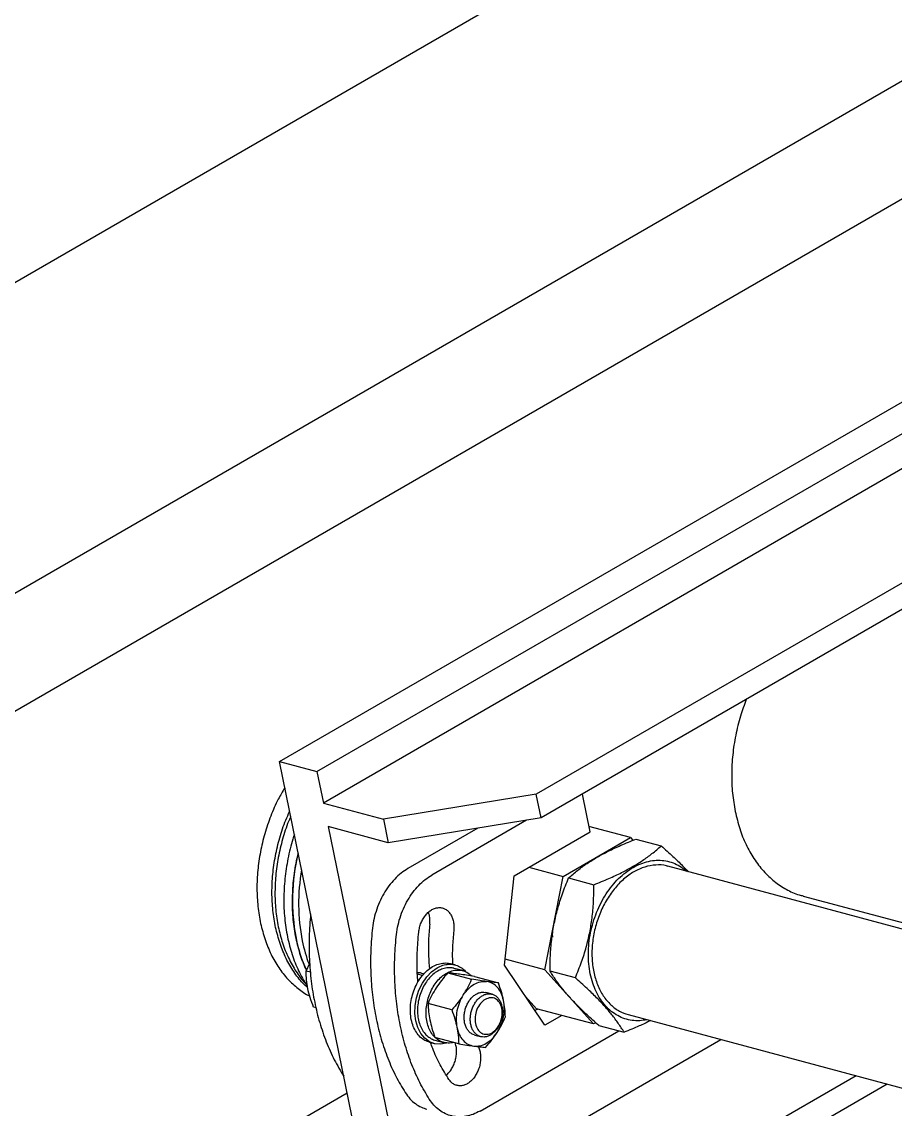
# Model space of a CAD drawing. Header units: millimetres. Extents: x 1293 to 41893, y 1011 to 26911.
# Drawn here: x 6442.6 to 6707.5, y 22018.3 to 22348 of the extents above; entities that cross this region are included whole.
import ezdxf

# ---------------------------------------------------------------- set-up
doc = ezdxf.new("R2010")
doc.units = ezdxf.units.MM
doc.header["$LTSCALE"] = 50
doc.layers.add('MAQUINAS', color=11, linetype='Continuous')

msp = doc.modelspace()

# ---------------------------------------------------------------- linework, layer by layer
at = {"layer": 'MAQUINAS', "linetype": 'Continuous', "lineweight": 25}
for p, q in [((6401.7508296, 22246.6849088), (6919.1185163, 22545.354917)), ((6368.7787048, 22133.4289793), (7027.0369138, 22513.4333548)), ((7027.0369138, 22477.5787853), (6378.4060082, 22103.1321338)), ((6520.738016, 22123.7291157), (6996.856582, 22398.5865133)), ((6532.121561, 22120.6798069), (7008.240127, 22395.5372046)), ((7010.1922625, 22385.9972702), (6534.0736965, 22111.1398725)), ((7027.6027986, 22361.4129567), (6598.6246846, 22113.7691628)), ((7029.0669002, 22354.258006), (6600.0887862, 22106.6142121)), ((6551.9721837, 21971.0901666), (6520.738016, 22123.7291157)), ((6520.738016, 22123.7291157), (6532.121561, 22120.6798069)), ((6532.121561, 22120.6798069), (6534.0736965, 22111.1398725)), ((6598.6246846, 22113.7691628), (6552.2873685, 22106.2609785)), ((6600.0887862, 22106.6142121), (6598.6246846, 22113.7691628)), ((6614.9702113, 22102.3487559), (6612.617388, 22113.84682)), ((6534.0736965, 22111.1398725), (6552.2873685, 22106.2609785)), ((6552.2873685, 22106.2609785), (6553.7514701, 22099.1060278)), ((6600.0887862, 22106.6142121), (6553.7514701, 22099.1060278)), ((6553.7514701, 22099.1060278), (6535.5377981, 22103.9849219)), ((6535.5377981, 22103.9849219), (6559.9394917, 21984.7357429)), ((6580.9005374, 22103.5050785), (6559.6693618, 22091.2485817)), ((6595.7284785, 22105.9076974), (6566.9548306, 22089.2970241)), ((6627.2410655, 22100.6328466), (6614.6300803, 22104.0109496)), ((6591.9326926, 22089.0494794), (6614.9702113, 22102.3487559)), ((6606.828651, 22088.8490105), (6627.2410655, 22100.6328466)), ((6627.2410655, 22100.6328466), (6627.9661489, 22099.8250702)), ((6628.8647558, 22100.1979089), (6636.5455785, 22098.1404479)), ((6596.4167198, 22091.6380532), (6606.828651, 22088.8490105)), ((6743.291499, 22063.8911492), (6638.5628847, 22091.94479)), ((6588.9652392, 22062.0025694), (6591.9326926, 22089.0494794)), ((6601.1977613, 22060.5978714), (6606.828651, 22088.8490105)), ((6608.4523413, 22088.4140728), (6616.133164, 22086.3566118)), ((6679.614636, 22082.9283548), (6798.4370158, 22051.0994188)), ((6601.1977613, 22060.5978714), (6589.1647647, 22063.8211487)), ((6528.8636436, 22060.2001087), (6529.9175875, 22062.6178005)), ((6530.1504033, 22059.8554246), (6528.8636436, 22060.2001087)), ((6574.0181008, 22062.0413441), (6572.6520754, 22062.4072612)), ((6576.3531778, 22060.301222), (6573.7395159, 22061.0013433)), ((6601.2053362, 22043.7347914), (6588.9652392, 22062.0025694)), ((6615.9792861, 22044.1305684), (6601.1977613, 22060.5978714)), ((6610.5022743, 22058.1054727), (6602.8214515, 22060.1629337)), ((6564.1068145, 22058.8298304), (6562.5759836, 22059.2398939)), ((6571.8200062, 22059.6232005), (6579.0307346, 22057.6916636)), ((6579.9476983, 22058.5416002), (6587.1584267, 22056.6100633)), ((6585.2191434, 22053.1744735), (6583.361679, 22053.6720323)), ((6573.0162911, 22048.4459822), (6565.8055627, 22050.3775191)), ((6595.3564539, 22052.4639774), (6598.6762977, 22048.7655177)), ((6531.8572452, 22048.9862598), (6531.1177755, 22049.1843414)), ((6599.0707092, 22048.6598668), (6598.23039, 22048.1747608)), ((6615.9792861, 22044.1305684), (6598.6762977, 22048.7655177)), ((6626.5138734, 22046.9639522), (6731.2424877, 22018.9103114)), ((6588.0353112, 22045.4690671), (6588.0372379, 22045.4761172)), ((6588.0581172, 22045.5540629), (6588.0599726, 22045.5611321)), ((6606.3561781, 22046.7083091), (6601.2053362, 22043.7347914)), ((6616.6771045, 22044.5334104), (6615.9792861, 22044.1305684)), ((6617.6029763, 22043.6956307), (6625.2837991, 22041.6381697)), ((6579.9117115, 22040.7927659), (6581.7691759, 22040.2952071)), ((6581.5958467, 22017.7475167), (6623.7102877, 22042.059666)), ((6559.9394917, 21984.7357429), (6654.6691395, 22039.4220046)), ((6566.2696356, 22038.5806184), (6567.635661, 22038.2147013)), ((6567.9142458, 22039.2547021), (6570.5279078, 22038.5545808)), ((6575.1295397, 22038.1187003), (6567.9188113, 22040.0502372)), ((6695.6499016, 22028.4444929), (6624.4904798, 21987.3650331)), ((6705.1157796, 22025.9088694), (6625.9545814, 21980.2100824)), ((6412.2515498, 21948.7402424), (6541.3010929, 22023.2389578))]:
    msp.add_line(p, q, dxfattribs=at)
at = {"layer": 'MAQUINAS', "linetype": 'Continuous', "lineweight": 25, "flags": 128}
msp.add_lwpolyline([(6571.4804332, 22038.3895472), (6571.3392874, 22038.3272371), (6569.5748458, 22038.0104981), (6567.8585191, 22038.1594287), (6566.256265, 22038.7683058), (6564.829657, 22039.8137304), (6563.633519, 22041.2555274), (6562.7138179, 22043.0382895), (6562.1058972, 22045.093506), (6561.8331191, 22047.3421962), (6561.9059661, 22049.6979442), (6562.3216389, 22052.0702198), (6563.0641634, 22054.3678579), (6564.1050048, 22056.5025614), (6565.4041641, 22058.3922951), (6566.9117153, 22059.9644374), (6568.5697242, 22061.1585718)], dxfattribs=at)
at = {"layer": 'MAQUINAS', "linetype": 'Continuous', "lineweight": 25}
for centre, radius, start, end in [((6585.0893644, 22081.5279027), 60.3933804, 166.32344296, 190.845341097), ((6585.8839686, 22080.7671897), 59.3231701, 170.15650811, 191.090607236), ((6569.411493, 22078.8632851), 44.4954115, 191.274016179, 204.502247506), ((6573.3385079, 22078.5785738), 46.5917579, 191.417125727, 200.546786609)]:
    msp.add_arc(centre, radius, start, end, dxfattribs=at)
for points, knots in [([(6662.3479242, 22142.5556474), (6661.7297663, 22140.8852189), (6660.4175431, 22137.3392398), (6659.0542709, 22131.6792793), (6658.1453914, 22125.75318), (6657.8307003, 22119.8544824), (6658.0491044, 22114.0628512), (6658.6764427, 22110.4105752), (6658.9901118, 22108.5844372)], [0, 0, 0, 0, 0.1511948906, 0.3209559125, 0.4907169344, 0.6604779563, 0.8302389781, 1, 1, 1, 1]), ([(6522.3702813, 22115.7523619), (6521.6937555, 22114.6123181), (6520.0853479, 22111.9019188), (6518.0369406, 22107.2103216), (6516.2015441, 22101.850171), (6514.882418, 22096.3206769), (6514.0852753, 22090.7342701), (6513.8252409, 22085.1793714), (6514.1176792, 22079.7618638), (6514.9124406, 22074.5382579), (6515.8812103, 22071.3339739), (6516.3655951, 22069.7318319)], [0, 0, 0, 0, 0.083197339, 0.1977976716, 0.3123980042, 0.4269983369, 0.5415986695, 0.6561990021, 0.7707993347, 0.8853996674, 1, 1, 1, 1]), ([(6520.9190044, 22068.5121107), (6520.4346124, 22070.1142577), (6519.4658284, 22073.3185516), (6518.6711743, 22078.5420833), (6518.3783284, 22083.9598728), (6518.639886, 22089.5137181), (6519.4313434, 22095.1040566), (6520.7716877, 22100.6188773), (6522.2434716, 22105.1568228), (6523.4331043, 22107.7155289), (6523.8370538, 22108.5843585)], [0, 0, 0, 0, 0.1330824656, 0.2661649312, 0.3992473968, 0.5323298624, 0.665412328, 0.7984947936, 0.9315772593, 1, 1, 1, 1]), ([(6524.1521463, 22107.044526), (6524.0190205, 22106.7587281), (6523.0995379, 22104.7847605), (6521.8375565, 22100.8577805), (6520.4370389, 22095.3627318), (6519.598983, 22089.7698522), (6519.2976818, 22084.2158704), (6519.504702, 22078.7592589), (6520.0955025, 22075.318806), (6520.3909028, 22073.5985795)], [0, 0, 0, 0, 0.0274414645, 0.1895345537, 0.351627643, 0.5137207322, 0.6758138215, 0.8379069107, 1, 1, 1, 1]), ([(6658.9901118, 22108.5844372), (6659.411144, 22106.820316), (6660.2532086, 22103.2920736), (6662.2004326, 22098.497908), (6664.6090372, 22094.1734666), (6667.489788, 22090.4271111), (6670.7749138, 22087.2959684), (6674.4301501, 22084.9071411), (6677.413563, 22083.4721204), (6679.2191544, 22083.095174), (6679.6345038, 22083.0084631)], [0, 0, 0, 0, 0.1370095648, 0.2740191296, 0.4110286944, 0.5480382593, 0.6850478241, 0.8220573889, 0.9590669537, 1, 1, 1, 1]), ([(6525.2734006, 22101.5650435), (6525.1138241, 22101.1189579), (6524.2634587, 22098.741818), (6523.2529031, 22094.2368774), (6522.2962449, 22088.1690797), (6521.9801391, 22082.1177973), (6522.2023667, 22076.1793954), (6522.845904, 22072.4340723), (6523.1676726, 22070.5614108)], [0, 0, 0, 0, 0.0441609567, 0.2353287654, 0.426496574, 0.6176643827, 0.8088321913, 1, 1, 1, 1]), ([(6608.4523413, 22088.4140728), (6609.3561077, 22089.2010646), (6611.0694753, 22090.6930499), (6613.988532, 22092.8021607), (6617.0778443, 22094.7294548), (6620.5072881, 22096.5653586), (6624.4297808, 22098.4057931), (6627.3332377, 22099.5790424), (6628.8647558, 22100.1979089)], [0, 0, 0, 0, 0.182375332, 0.3457485947, 0.5, 0.6542505951, 0.8176237951, 1, 1, 1, 1]), ([(6616.133164, 22086.3566118), (6617.6672695, 22086.9765443), (6620.572646, 22088.1506079), (6624.4946502, 22089.9911898), (6627.9198481, 22091.8251063), (6631.0056969, 22093.749923), (6633.9254333, 22095.858984), (6635.6401452, 22097.3520514), (6636.5455785, 22098.1404479)], [0, 0, 0, 0, 0.18268769815, 0.34598437303, 0.49999999775, 0.65400512057, 0.8173015134, 1, 1, 1, 1]), ([(6636.5455785, 22098.1404479), (6637.7404006, 22097.0729281), (6640.0032227, 22095.0511982), (6642.7329164, 22092.4225215), (6644.1463975, 22090.9010345), (6644.7053044, 22090.2994208)], [0, 0, 0, 0, 0.40347708804, 0.76412790122, 1, 1, 1, 1]), ([(6525.7746908, 22070.1643694), (6525.4570262, 22072.0168393), (6524.8216971, 22075.7217791), (6524.5918703, 22081.599355), (6524.9425005, 22087.5759107), (6525.5771773, 22092.3395598), (6526.2757232, 22095.0313533), (6526.4628345, 22095.7523726)], [0, 0, 0, 0, 0.229050164, 0.458100328, 0.687150492, 0.916200656, 1, 1, 1, 1]), ([(6632.2190749, 22045.4357005), (6631.4858118, 22045.3099419), (6629.9641332, 22045.0489658), (6627.6969517, 22045.1694033), (6625.457835, 22045.6732701), (6623.3400414, 22046.5934079), (6621.3795876, 22047.9021925), (6619.6100762, 22049.5804136), (6618.0617683, 22051.5985033), (6616.7611601, 22053.9221602), (6615.7305043, 22056.5115646), (6614.987436, 22059.3224274), (6614.5446691, 22062.3066497), (6614.4097796, 22065.4131718), (6614.5850755, 22068.5888398), (6615.0675573, 22071.7793173), (6615.8489698, 22074.9300143), (6616.9159427, 22077.9870216), (6618.2502198, 22080.8980328), (6619.8289712, 22083.6132398), (6621.6251843, 22086.0861848), (6623.6081247, 22088.2745541), (6625.7438657, 22090.1409075), (6627.9958573, 22091.6532989), (6630.3255932, 22092.7858964), (6632.6931138, 22093.5191509), (6635.0582728, 22093.8411511), (6637.3792489, 22093.7440176), (6639.6213776, 22093.2382573), (6641.7274559, 22092.2995142), (6643.2678662, 22091.3522976), (6644.0269601, 22090.6078118), (6644.2046645, 22090.4335271)], [0, 0, 0, 0, 0.0318120215, 0.0660167764, 0.1002215313, 0.1344262862, 0.1686310411, 0.202835796, 0.2370405509, 0.2712453058, 0.3054500608, 0.3396548157, 0.3738595706, 0.4080643255, 0.4422690804, 0.4764738353, 0.5106785902, 0.5448833451, 0.5790881, 0.6132928549, 0.6474976098, 0.6817023647, 0.7159071196, 0.7501118745, 0.7843166294, 0.8185213843, 0.8527261392, 0.8869308941, 0.921135649, 0.9553404039, 0.9895451589, 1, 1, 1, 1]), ([(6638.546901, 22091.8953306), (6638.4125573, 22091.9486338), (6637.2741958, 22092.4002985), (6634.9014162, 22092.4254208), (6631.5690469, 22091.8899718), (6628.248628, 22090.4087363), (6625.099841, 22088.1446367), (6622.2350964, 22085.1562783), (6619.766788, 22081.5661133), (6617.7891537, 22077.5100676), (6616.3783611, 22073.1445699), (6615.5885709, 22068.6371978), (6615.4501873, 22064.1613538), (6615.9683714, 22059.8884812), (6617.1237842, 22055.9848411), (6618.8698827, 22052.5927809), (6621.1475557, 22049.8712676), (6623.7193884, 22047.9096822), (6625.6389108, 22047.2975382), (6626.5298571, 22047.0134115)], [0, 0, 0, 0, 0.0083628857, 0.0708628857, 0.1333628857, 0.1958628857, 0.2583628857, 0.3208628857, 0.3833628857, 0.4458628857, 0.5083628857, 0.5708628857, 0.6333628857, 0.6958628857, 0.7583628857, 0.8208628857, 0.8833628857, 0.9458628857, 1, 1, 1, 1]), ([(6602.8214515, 22060.1629337), (6602.8434804, 22061.9322432), (6602.8852429, 22065.286514), (6603.3272007, 22070.155319), (6604.0561682, 22074.7119195), (6605.1254393, 22079.1773935), (6606.5707627, 22083.7774146), (6607.8025808, 22086.812908), (6608.4523413, 22088.4140728)], [0, 0, 0, 0, 0.18237533186, 0.34574859463, 0.49999999995, 0.65425059521, 0.8176237956, 1, 1, 1, 1]), ([(6610.5022743, 22058.1054727), (6611.153112, 22059.7094065), (6612.3857055, 22062.7470278), (6613.8305125, 22067.347322), (6614.8982486, 22071.8075602), (6615.6266367, 22076.3586973), (6616.0691742, 22081.2274724), (6616.1110513, 22084.5841553), (6616.133164, 22086.3566118)], [0, 0, 0, 0, 0.1826876982, 0.345984373, 0.4999999978, 0.6540051205, 0.8173015133, 1, 1, 1, 1]), ([(6566.3115682, 22074.358704), (6566.3423986, 22074.8287541), (6566.4040594, 22075.7688543), (6566.2684934, 22077.0203991), (6566.0420503, 22077.725481), (6565.9446696, 22078.0286978)], [0, 0, 0, 0, 0.3630391171, 0.7260782342, 1, 1, 1, 1]), ([(6520.3909028, 22073.5985795), (6520.7880535, 22071.9376128), (6521.5823548, 22068.6156794), (6523.408805, 22064.0861375), (6525.7077673, 22060.0629244), (6527.5335836, 22057.453693), (6528.6777208, 22056.383796), (6528.7867573, 22056.2818346)], [0, 0, 0, 0, 0.2435852406, 0.4871704812, 0.7307557219, 0.9743409625, 1, 1, 1, 1]), ([(6566.3115682, 22074.358704), (6566.1701645, 22072.738893), (6565.887357, 22069.499271), (6565.8867326, 22064.9698365), (6566.1524766, 22062.1358915), (6566.2726862, 22060.8539531)], [0, 0, 0, 0, 0.3538585894, 0.7077171788, 1, 1, 1, 1]), ([(6523.1676726, 22070.5614108), (6523.5968485, 22068.7489953), (6524.4552003, 22065.1241644), (6526.4905803, 22060.2588557), (6528.0981748, 22057.0565698), (6529.1587693, 22055.6879567), (6529.2335644, 22055.5914397)], [0, 0, 0, 0, 0.3251110105, 0.6502220211, 0.9753330316, 1, 1, 1, 1]), ([(6528.9528555, 22060.404756), (6528.3194891, 22061.8658033), (6526.997035, 22064.9164354), (6526.1934255, 22068.3666007), (6525.7746908, 22070.1643694)], [0, 0, 0, 0, 0.478932618, 1, 1, 1, 1]), ([(6562.7612782, 22056.9009139), (6562.6838904, 22057.7695596), (6562.4268435, 22060.654804), (6562.4592868, 22065.7200711), (6562.820948, 22069.9210042), (6563.0017786, 22072.0214707)], [0, 0, 0, 0, 0.17720796869, 0.58860398434, 1, 1, 1, 1]), ([(6573.5970371, 22072.4071464), (6573.4604258, 22070.7890048), (6573.1872032, 22067.5527216), (6573.1360876, 22064.1473168), (6573.2794859, 22062.4123715), (6573.2941234, 22062.2352758)], [0, 0, 0, 0, 0.4731086103, 0.9462172205, 1, 1, 1, 1]), ([(6603.6503882, 22070.4736797), (6603.6359576, 22070.6336064), (6603.6017977, 22071.0121848), (6603.6105365, 22071.4023644), (6603.6155837, 22071.6277166)], [0, 0, 0, 0, 0.4224401243, 1, 1, 1, 1]), ([(6516.3655951, 22069.7318319), (6516.9463067, 22068.2053984), (6518.1077298, 22065.1525314), (6520.4555689, 22061.156493), (6523.1893541, 22057.6507401), (6526.3451417, 22054.835748), (6528.6211022, 22053.1641166), (6529.8925544, 22052.6406043), (6529.9233784, 22052.6279127)], [0, 0, 0, 0, 0.1990110962, 0.3980221925, 0.5970332887, 0.796044385, 0.9950554812, 1, 1, 1, 1]), ([(6529.2934959, 22055.1832514), (6528.7916813, 22055.6239575), (6527.2317646, 22056.9939153), (6525.0199158, 22059.9544153), (6522.6584047, 22063.9283994), (6521.4988045, 22066.9842069), (6520.9190044, 22068.5121107)], [0, 0, 0, 0, 0.1365065492, 0.4243376995, 0.7121688497, 1, 1, 1, 1]), ([(6529.3399977, 22054.8665312), (6529.1885322, 22055.7473036), (6528.8705362, 22057.5964502), (6528.8660126, 22059.3052384), (6528.8636436, 22060.2001087)], [0, 0, 0, 0, 0.476312925, 1, 1, 1, 1]), ([(6566.2781022, 22038.6068173), (6565.8061622, 22038.757321), (6564.7893787, 22039.0815777), (6563.4270621, 22040.1206423), (6562.2205639, 22041.5622455), (6561.2956441, 22043.3590425), (6560.6836149, 22045.4268238), (6560.4091275, 22047.6902009), (6560.4824373, 22050.0610522), (6560.9007678, 22052.4487576), (6561.6481728, 22054.7607384), (6562.695369, 22056.9109381), (6564.0042274, 22058.8063801), (6565.5165533, 22060.4128144), (6566.641317, 22061.1539307), (6567.2036988, 22061.5244888)], [0, 0, 0, 0, 0.06732323797, 0.14504630147, 0.22276936498, 0.30049242848, 0.37821549198, 0.45593855548, 0.53366161899, 0.61138468249, 0.68910774599, 0.76683080949, 0.844553873, 0.9222769365, 1, 1, 1, 1]), ([(6573.7302667, 22060.9720651), (6573.6453353, 22061.0048387), (6573.0799432, 22061.2230135), (6571.9264224, 22061.2319354), (6570.3361558, 22060.9654897), (6568.7533569, 22060.2571386), (6567.251024, 22059.1797638), (6565.881646, 22057.7612291), (6564.6974281, 22056.0579176), (6563.7423946, 22054.1326419), (6563.0523335, 22052.05764), (6562.6530387, 22049.9104748), (6562.5594304, 22047.7713844), (6562.7750773, 22045.7206736), (6563.2916568, 22043.833891), (6564.0908104, 22042.1858888), (6565.139062, 22040.8223018), (6566.4105974, 22039.8538419), (6567.3618122, 22039.336488), (6567.8943375, 22039.2659364), (6567.9159341, 22039.2630752)], [0, 0, 0, 0, 0.010898979, 0.0725549076, 0.1342108362, 0.1958667648, 0.2575226934, 0.3191786219, 0.3808345505, 0.4424904791, 0.5041464077, 0.5658023363, 0.6274582649, 0.6891141935, 0.750770122, 0.8124260506, 0.8740819792, 0.9357379078, 0.9973938364, 1, 1, 1, 1]), ([(6567.8823933, 22040.1601827), (6567.73229, 22040.2919747), (6567.1755651, 22040.7807838), (6566.4361735, 22041.9809503), (6565.7116541, 22043.6934257), (6565.2896285, 22045.6433408), (6565.1688266, 22047.7286326), (6565.3583356, 22049.8791237), (6565.8498437, 22052.0122977), (6566.6252982, 22054.0489399), (6567.6556083, 22055.9127297), (6568.9022754, 22057.5340209), (6570.3186361, 22058.8521122), (6571.8518504, 22059.8179273), (6573.4441041, 22060.3945446), (6575.0376214, 22060.5633906), (6576.5661988, 22060.3069897), (6577.9422795, 22059.7008361), (6578.6974639, 22059.0053636), (6579.0519325, 22058.6789225)], [0, 0, 0, 0, 0.0227115401, 0.0842358557, 0.1457601712, 0.2072844868, 0.2688088024, 0.3303331179, 0.3918574335, 0.453381749, 0.5149060646, 0.5764303802, 0.6379546957, 0.6994790113, 0.7610033268, 0.8225276424, 0.884051958, 0.9455762735, 1, 1, 1, 1]), ([(6567.2036988, 22061.5244888), (6567.7835724, 22061.8152618), (6568.9433196, 22062.3968077), (6570.7137164, 22062.6566327), (6571.9694199, 22062.6486772), (6572.5724429, 22062.409311), (6572.6436087, 22062.3810622)], [0, 0, 0, 0, 0.3191007821, 0.6382015641, 0.9573023462, 1, 1, 1, 1]), ([(6568.5697242, 22061.1585718), (6569.1489687, 22061.4471165), (6570.3074578, 22062.0242059), (6572.0872909, 22062.3174545), (6573.8168747, 22062.17926), (6575.4166661, 22061.5452054), (6576.5877111, 22060.7731854), (6577.1195016, 22060.0959572), (6577.2620172, 22059.9144655)], [0, 0, 0, 0, 0.1863548971, 0.3727097943, 0.5590646914, 0.7454195885, 0.9317744856, 1, 1, 1, 1]), ([(6617.6029763, 22043.6956307), (6616.4073638, 22044.762026), (6614.140712, 22046.7837066), (6611.1618825, 22049.6777994), (6608.6315012, 22052.3526534), (6606.4413636, 22054.9366764), (6604.4659242, 22057.5618645), (6603.3893329, 22059.2647135), (6602.8214515, 22060.1629337)], [0, 0, 0, 0, 0.18237533169, 0.34574859499, 0.49999999995, 0.65425059477, 0.8176237954, 1, 1, 1, 1]), ([(6562.5537848, 22059.7166021), (6562.5776104, 22059.7210476), (6562.9512809, 22059.7907678), (6563.6454502, 22059.6851762), (6564.2558352, 22059.4235262), (6564.5536862, 22059.2958483)], [0, 0, 0, 0, 0.0336957823, 0.5284702303, 1, 1, 1, 1]), ([(6571.8200062, 22059.6232005), (6571.1576143, 22058.8663358), (6569.8882825, 22057.4159669), (6568.82736, 22055.8710537), (6568.3200724, 22055.1323425)], [0, 0, 0, 0, 0.5218429017, 1, 1, 1, 1]), ([(6575.3911402, 22059.2143831), (6574.7591674, 22059.2954133), (6573.437483, 22059.4648768), (6572.3746421, 22059.568911), (6571.8200062, 22059.6232005)], [0, 0, 0, 0, 0.4781570983, 1, 1, 1, 1]), ([(6579.9476983, 22058.5416002), (6579.1034469, 22058.6734689), (6577.4856203, 22058.9261671), (6576.0686667, 22059.1211504), (6575.3911402, 22059.2143831)], [0, 0, 0, 0, 0.5218429017, 1, 1, 1, 1]), ([(6576.5162248, 22052.9368402), (6576.9779588, 22053.6877539), (6577.9436121, 22055.2581868), (6578.6579581, 22056.8572197), (6579.0307346, 22057.6916636)], [0, 0, 0, 0, 0.4781570983, 1, 1, 1, 1]), ([(6583.5872926, 22057.0188807), (6582.9097662, 22057.1121134), (6581.4928126, 22057.3070967), (6579.8749859, 22057.5597949), (6579.0307346, 22057.6916636)], [0, 0, 0, 0, 0.4781570983, 1, 1, 1, 1]), ([(6587.1584267, 22056.6100633), (6586.6037907, 22056.6643528), (6585.5409498, 22056.768387), (6584.2192654, 22056.9378505), (6583.5872926, 22057.0188807)], [0, 0, 0, 0, 0.5218429017, 1, 1, 1, 1]), ([(6625.2837991, 22041.6381697), (6624.714896, 22042.5379621), (6623.6374748, 22044.2420403), (6621.6614185, 22046.8675121), (6619.4736387, 22049.448381), (6616.9465125, 22052.1201497), (6613.9681846, 22055.0141012), (6611.6999753, 22057.0371996), (6610.5022743, 22058.1054727)], [0, 0, 0, 0, 0.18268769817, 0.34598437306, 0.49999999775, 0.65400512054, 0.81730151338, 1, 1, 1, 1]), ([(6531.1177755, 22049.1843414), (6530.73295, 22050.1816603), (6529.9981114, 22052.086078), (6529.5523294, 22053.9694546), (6529.3399977, 22054.8665312)], [0, 0, 0, 0, 0.523687075, 1, 1, 1, 1]), ([(6568.3200724, 22055.1323425), (6567.8583385, 22054.3814288), (6566.8926852, 22052.8109959), (6566.1783391, 22051.211963), (6565.8055627, 22050.3775191)], [0, 0, 0, 0, 0.4781570983, 1, 1, 1, 1]), ([(6579.9162881, 22040.8069275), (6579.6611854, 22040.8882809), (6579.1115727, 22041.0635548), (6578.3751853, 22041.6252113), (6577.7230241, 22042.4044563), (6577.2230675, 22043.3756976), (6576.8922406, 22044.4934185), (6576.7438701, 22045.7168609), (6576.7834932, 22046.9984196), (6577.0096321, 22048.2890058), (6577.4135813, 22049.5389693), (6577.9798331, 22050.7003281), (6578.6865785, 22051.7282923), (6579.5068347, 22052.5839426), (6580.4084201, 22053.2322173), (6581.3591484, 22053.6563363), (6582.3132986, 22053.8096503), (6582.9926914, 22053.802457), (6583.318636, 22053.6731329), (6583.3571024, 22053.6578707)], [0, 0, 0, 0, 0.0541371143, 0.1166371143, 0.1791371143, 0.2416371143, 0.3041371143, 0.3666371143, 0.4291371143, 0.4916371143, 0.5541371143, 0.6166371143, 0.6791371143, 0.7416371143, 0.8041371143, 0.8666371143, 0.9291371143, 0.9916371143, 1, 1, 1, 1]), ([(6588.707763, 22051.3144396), (6588.5147474, 22052.1524847), (6588.1110817, 22053.9051411), (6587.4850939, 22055.6825402), (6587.1584267, 22056.6100633)], [0, 0, 0, 0, 0.4781570983, 1, 1, 1, 1]), ([(6565.8055627, 22050.3775191), (6565.8426145, 22049.5275752), (6565.9136165, 22047.8988401), (6566.222013, 22046.1717035), (6566.369475, 22045.3458608)], [0, 0, 0, 0, 0.5218429017, 1, 1, 1, 1]), ([(6576.5162248, 22052.9368402), (6576.0089372, 22052.198129), (6574.9480148, 22050.6532157), (6573.6786829, 22049.2028469), (6573.0162911, 22048.4459822)], [0, 0, 0, 0, 0.4781570983, 1, 1, 1, 1]), ([(6589.2716754, 22046.2827814), (6589.2346235, 22047.1327253), (6589.1636216, 22048.7614603), (6588.855225, 22050.488597), (6588.707763, 22051.3144396)], [0, 0, 0, 0, 0.5218429017, 1, 1, 1, 1]), ([(6573.0162911, 22048.4459822), (6573.3429583, 22047.5184591), (6573.968946, 22045.74106), (6574.3726118, 22043.9884036), (6574.5656274, 22043.1503585)], [0, 0, 0, 0, 0.5218429017, 1, 1, 1, 1]), ([(6566.369475, 22045.3458608), (6566.5624906, 22044.5078158), (6566.9661564, 22042.7551594), (6567.5921441, 22040.9777603), (6567.9188113, 22040.0502372)], [0, 0, 0, 0, 0.4781570983, 1, 1, 1, 1]), ([(6586.7571656, 22041.527958), (6587.2188996, 22042.2788717), (6588.1845528, 22043.8493046), (6588.8988989, 22045.4483375), (6589.2716754, 22046.2827814)], [0, 0, 0, 0, 0.4781570983, 1, 1, 1, 1]), ([(6633.2930568, 22045.1480131), (6632.1550769, 22044.5998022), (6629.6052565, 22043.3714505), (6626.8238624, 22042.2558692), (6625.2837991, 22041.6381697)], [0, 0, 0, 0, 0.44629805559, 1, 1, 1, 1]), ([(6574.5656274, 22043.1503585), (6574.7130894, 22042.3245159), (6575.021486, 22040.5973792), (6575.0924879, 22038.9686442), (6575.1295397, 22038.1187003)], [0, 0, 0, 0, 0.4781570983, 1, 1, 1, 1]), ([(6583.2572319, 22037.0371), (6583.9196237, 22037.7939647), (6585.1889556, 22039.2443335), (6586.249878, 22040.7892468), (6586.7571656, 22041.527958)], [0, 0, 0, 0, 0.5218429017, 1, 1, 1, 1]), ([(6572.1548999, 22027.2908791), (6571.2442311, 22028.7614268), (6569.4228936, 22031.7025222), (6567.6039347, 22035.5101036), (6566.8006661, 22037.8884885), (6566.5964775, 22038.4930673)], [0, 0, 0, 0, 0.42719762, 0.8543952401, 1, 1, 1, 1]), ([(6573.4504527, 22038.5684772), (6573.3292326, 22038.5288743), (6572.6788163, 22038.3163821), (6571.4978274, 22038.3309452), (6569.9951798, 22038.6591342), (6568.8147284, 22039.2404674), (6568.2297049, 22039.8239088), (6568.0335925, 22040.0194908)], [0, 0, 0, 0, 0.0613567116, 0.3292144753, 0.597072239, 0.8649300027, 1, 1, 1, 1]), ([(6571.3496482, 22028.6473665), (6571.3960523, 22028.6806408), (6571.7715459, 22028.9498904), (6572.3961348, 22029.6757794), (6573.1732157, 22030.7961502), (6573.7871355, 22032.0839269), (6574.223092, 22033.4604053), (6574.4643695, 22034.8823378), (6574.4927541, 22036.2856974), (6574.3600996, 22037.4883532), (6574.1374337, 22038.1472187), (6574.0492782, 22038.4080698)], [0, 0, 0, 0, 0.018086258, 0.1463507746, 0.2746152913, 0.4028798079, 0.5311443246, 0.6594088412, 0.7876733579, 0.9159378745, 1, 1, 1, 1]), ([(6580.9919483, 22037.2837248), (6581.0665668, 22037.1503883), (6581.3334419, 22036.6735063), (6581.6036503, 22035.6721217), (6581.7848358, 22034.3397195), (6581.7480888, 22032.9292173), (6581.508946, 22031.5095194), (6581.0728132, 22030.1312454), (6580.4574642, 22028.8484165), (6579.6862764, 22027.7100501), (6578.7889533, 22026.7599619), (6577.7999797, 22026.0346688), (6576.7572898, 22025.5619527), (6575.7012382, 22025.3603364), (6574.6713415, 22025.4362325), (6573.7111609, 22025.7917095), (6572.8427313, 22026.3945014), (6572.384177, 22026.9920865), (6572.1548999, 22027.2908791)], [0, 0, 0, 0, 0.0252219879, 0.0902071887, 0.1551923895, 0.2201775903, 0.2851627911, 0.3501479919, 0.4151331927, 0.4801183935, 0.5451035944, 0.6100887952, 0.675073996, 0.7400591968, 0.8050443976, 0.8700295984, 0.9350147992, 1, 1, 1, 1]), ([(6575.1295397, 22038.1187003), (6575.9737911, 22037.9868316), (6577.5916178, 22037.7341334), (6579.0085714, 22037.5391501), (6579.6860978, 22037.4459174)], [0, 0, 0, 0, 0.5218429017, 1, 1, 1, 1]), ([(6579.6860978, 22037.4459174), (6580.3180706, 22037.3648872), (6581.639755, 22037.1954237), (6582.7025959, 22037.0913895), (6583.2572319, 22037.0371)], [0, 0, 0, 0, 0.4781570983, 1, 1, 1, 1]), ([(6558.9126085, 22023.3103791), (6559.3672223, 22022.6716907), (6560.2764499, 22021.3943141), (6561.9400131, 22019.928332), (6563.6736452, 22018.8418247), (6564.9134959, 22018.4666802), (6565.4833865, 22018.294247)], [0, 0, 0, 0, 0.259697523, 0.5193950461, 0.7790925691, 1, 1, 1, 1])]:
    msp.add_open_spline(points, degree=3, knots=knots, dxfattribs=at)
for points in [[(6559.6693618, 22091.2485817), (6558.9780296, 22090.8070812), (6557.5953654, 22089.9240803), (6555.6688103, 22088.1307658), (6553.9045437, 22086.0414068), (6552.3491666, 22083.6661564), (6551.0327859, 22081.0666123), (6549.9925798, 22078.2977357), (6549.2223001, 22075.4192777), (6548.97204, 22073.4735362), (6548.8469099, 22072.5006654)], [(6556.1323787, 22070.5491078), (6556.2575088, 22071.5219785), (6556.5077689, 22073.4677201), (6557.2780486, 22076.3461781), (6558.3182547, 22079.1150546), (6559.6346354, 22081.7145988), (6561.1900125, 22084.0898492), (6562.9542791, 22086.1792081), (6564.8808342, 22087.9725227), (6566.2634985, 22088.8555236), (6566.9548306, 22089.2970241)], [(6530.1778961, 22077.5015318), (6530.000764, 22075.1971091), (6529.6464997, 22070.5882639), (6529.7413821, 22063.7757546), (6530.2949977, 22057.1167549), (6531.3475424, 22050.676209), (6532.8747547, 22044.5096829), (6534.8754316, 22038.6860539), (6537.2940997, 22033.2150376), (6539.2604297, 22029.9458428), (6540.2435947, 22028.3112455)], [(6563.0017786, 22072.0214707), (6563.0732465, 22072.4938797), (6563.2161823, 22073.4386977), (6563.6804819, 22074.8108577), (6564.3076675, 22076.0827017), (6565.0921699, 22077.2060281), (6565.9988754, 22078.1374874), (6566.99427, 22078.8413324), (6568.0397455, 22079.2905019), (6569.0952183, 22079.4677379), (6570.1201086, 22079.3662288), (6571.0750117, 22078.9898746), (6571.9233248, 22078.353142), (6572.6320917, 22077.4804872), (6573.1754054, 22076.4054943), (6573.5274208, 22075.1692939), (6573.6931432, 22073.8200672), (6573.6290725, 22072.87812), (6573.5970371, 22072.4071464)], [(6548.8469099, 22072.5006654), (6548.6697778, 22070.1962427), (6548.3155136, 22065.5873975), (6548.4103959, 22058.7748882), (6548.9640115, 22052.1158885), (6550.0165562, 22045.6753426), (6551.5437685, 22039.5088165), (6553.5444455, 22033.6851875), (6555.9631135, 22028.2141712), (6557.9294435, 22024.9449764), (6558.9126085, 22023.3103791)], [(6566.1980774, 22021.3588214), (6565.2149124, 22022.9934188), (6563.2485824, 22026.2626136), (6560.8299143, 22031.7336299), (6558.8292374, 22037.5572589), (6557.302025, 22043.723785), (6556.2494803, 22050.1643309), (6555.6958648, 22056.8233306), (6555.6009824, 22063.6358398), (6555.9552466, 22068.2446851), (6556.1323787, 22070.5491078)], [(6576.5162248, 22052.9368402), (6577.0048531, 22053.5983941), (6577.9821097, 22054.9215019), (6579.7881439, 22056.2661255), (6581.7047238, 22057.0705213), (6582.9597697, 22057.0360943), (6583.5872926, 22057.0188807)], [(6588.707763, 22051.3144396), (6588.5012876, 22052.0684951), (6588.0883368, 22053.5766061), (6586.8977927, 22055.3200022), (6585.3926287, 22056.5797498), (6584.1890713, 22056.8725038), (6583.5872926, 22057.0188807)], [(6576.5162248, 22052.9368402), (6576.0951773, 22052.1999982), (6575.2530822, 22050.7263143), (6574.5270464, 22048.1785224), (6574.2261763, 22045.5741512), (6574.452477, 22043.9582894), (6574.5656274, 22043.1503585)], [(6584.7142443, 22040.7723814), (6584.4011726, 22040.6164608), (6583.775029, 22040.3046196), (6582.8124566, 22040.1453639), (6581.8794481, 22040.2228869), (6581.0075899, 22040.5550688), (6580.231531, 22041.1235547), (6579.5807883, 22041.9079955), (6579.0804516, 22042.8778449), (6578.7497268, 22043.9959375), (6578.6013279, 22045.2192847), (6578.6409622, 22046.5008527), (6578.8670848, 22047.7914971), (6579.2710881, 22049.0412184), (6579.8371399, 22050.203488), (6580.544631, 22051.2280513), (6581.3621045, 22052.0963942), (6581.9700848, 22052.4969976), (6582.274075, 22052.6972993)], [(6583.1595593, 22051.5958096), (6583.6974475, 22051.8214867), (6584.7732238, 22052.2728409), (6586.3406204, 22051.8723578), (6587.5696988, 22050.7164315), (6588.2876591, 22048.9110792), (6588.3813622, 22046.7498959), (6587.8375706, 22044.5568786), (6586.738796, 22042.6672422), (6585.252392, 22041.3682989), (6583.6046251, 22040.8579238), (6582.0463779, 22041.2136942), (6580.8148042, 22042.381815), (6580.0976757, 22044.1831024), (6580.0031408, 22046.3483505), (6580.5494277, 22048.5291734), (6581.6390528, 22050.4635225), (6582.6527238, 22051.2183806), (6583.1595593, 22051.5958096)], [(6582.274075, 22052.6972993), (6582.5871468, 22052.8532199), (6583.2132903, 22053.165061), (6584.1758627, 22053.3243168), (6585.1088713, 22053.2467937), (6585.9807294, 22052.9146119), (6586.7567883, 22052.346126), (6587.407531, 22051.5616852), (6587.9078678, 22050.5918358), (6588.2385925, 22049.4737431), (6588.3869914, 22048.250396), (6588.3473571, 22046.9688279), (6588.1212345, 22045.6781836), (6587.7172312, 22044.4284623), (6587.1511794, 22043.2661927), (6586.4436883, 22042.2416293), (6585.6262149, 22041.3732865), (6585.0182345, 22040.9726831), (6584.7142443, 22040.7723814)], [(6586.7571656, 22041.527958), (6587.1782132, 22042.2648), (6588.0203083, 22043.7384839), (6588.746344, 22046.2862758), (6589.0472142, 22048.890647), (6588.8209134, 22050.5065088), (6588.707763, 22051.3144396)], [(6574.5656274, 22043.1503585), (6574.7721028, 22042.396303), (6575.1850536, 22040.8881921), (6576.3755977, 22039.144796), (6577.8807618, 22037.8850483), (6579.0843191, 22037.5922944), (6579.6860978, 22037.4459174)], [(6579.6860978, 22037.4459174), (6580.3136208, 22037.4287039), (6581.5686667, 22037.3942769), (6583.4852465, 22038.1986727), (6585.2912808, 22039.5432963), (6586.2685373, 22040.8664041), (6586.7571656, 22041.527958)], [(6581.5958467, 22017.7475167), (6580.8889944, 22017.3818624), (6579.4752897, 22016.6505539), (6577.2994257, 22016.0755923), (6575.1432014, 22015.9017), (6573.0470873, 22016.1689895), (6571.0573746, 22016.8599665), (6569.2235026, 22017.9696731), (6567.5624135, 22019.4445318), (6566.6528561, 22020.7207249), (6566.1980774, 22021.3588214)]]:
    msp.add_open_spline(points, degree=3, dxfattribs=at)

doc.saveas('drawing.dxf')
